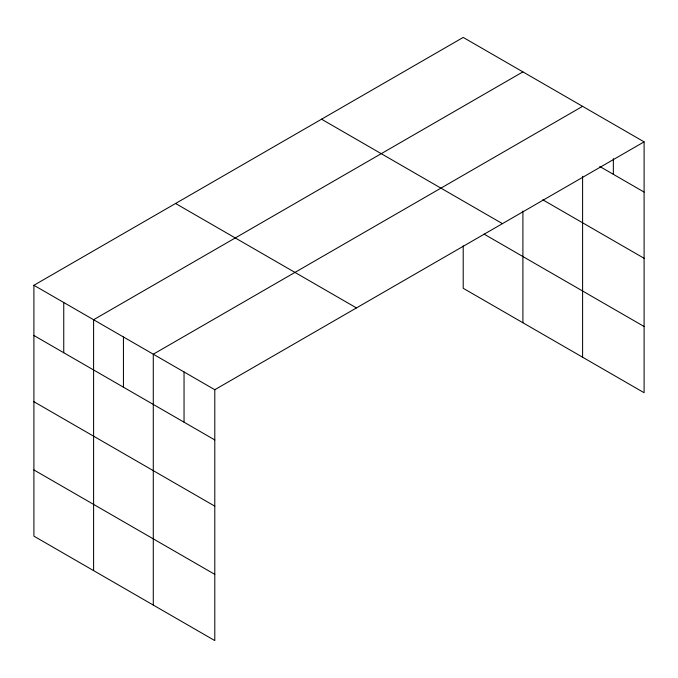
<?xml version="1.0" encoding="UTF-8"?>
<svg xmlns="http://www.w3.org/2000/svg" width="678" height="678" viewBox="0 0 678 678"><rect width="100%" height="100%" fill="white"/><g stroke="black" fill="none" stroke-linecap="round" stroke-linejoin="round"><path stroke-width="1.02" d="M33.9 285.277L214.79 389.714L214.79 640.583L33.9 536.145L33.9 285.277L463.21 37.417L644.1 141.855L644.1 392.723L463.21 288.286L463.21 245.868M522.908 71.885L93.598 319.736L93.598 570.613M582.597 106.344L153.287 354.204L153.287 605.073M214.79 389.714L644.1 141.855M599.784 166.491L644.1 192.077M542.798 199.807L644.1 258.293M321.541 119.209L502.432 223.647M484.016 234.088L644.1 326.508M175.568 203.485L356.459 307.922M33.9 335.5L214.79 439.937M33.9 401.715L214.79 506.152M33.9 469.939L214.79 574.368M613.353 158.627L613.353 174.322M582.597 176.229L582.597 357.213M522.908 211.061L522.908 322.753M184.043 371.959L184.043 422.182M123.438 336.974L123.438 387.197M63.749 302.507L63.749 352.738"/></g></svg>
